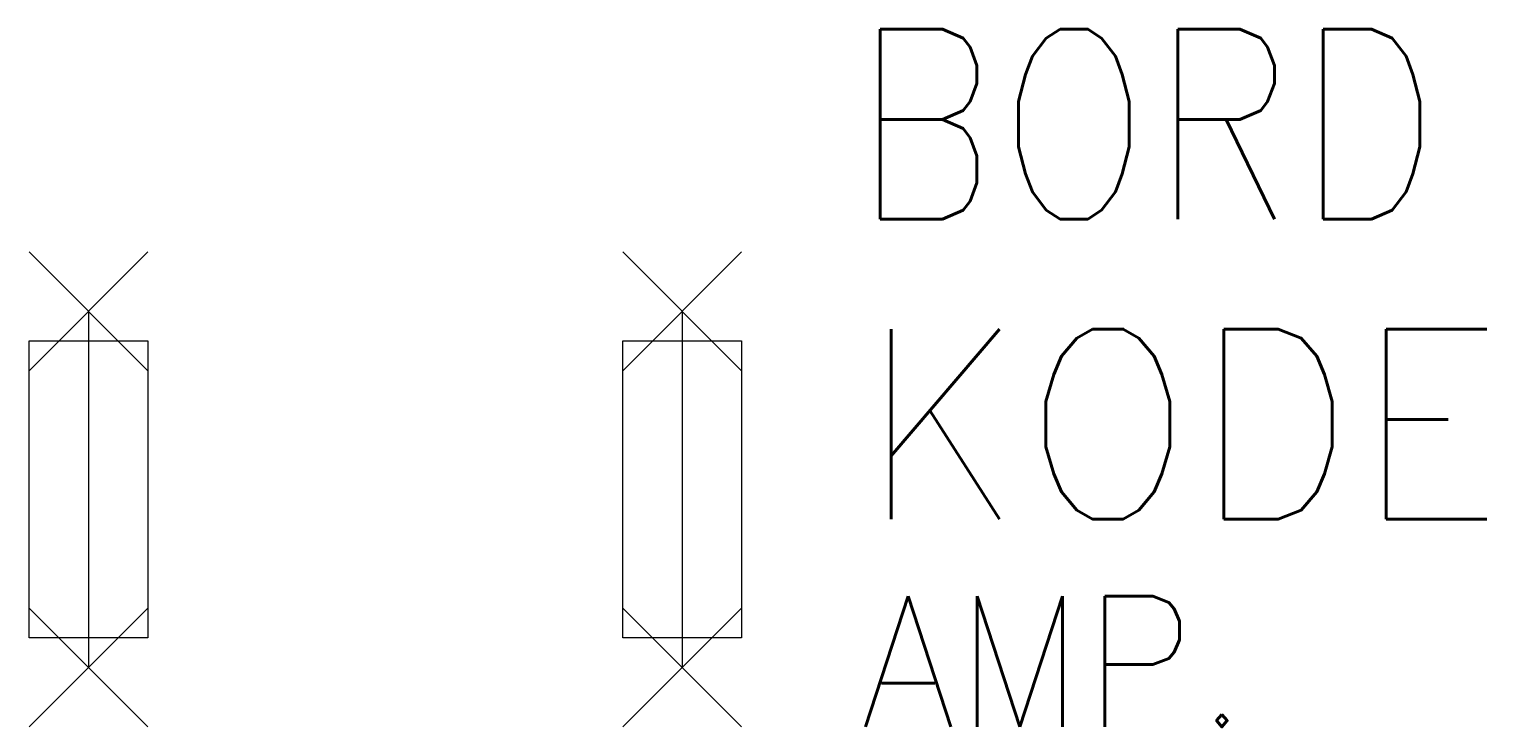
# Model space of a CAD drawing. Extents: x 24 to 48.6, y 65 to 76.8.
import ezdxf

# ---------------------------------------------------------------- set-up
doc = ezdxf.new("R2010")
doc.units = 0
doc.header["$LTSCALE"] = 6
doc.header["$PDMODE"] = 3
doc.linetypes.add('DASHED', pattern=[0])
for name, color, linetype in [('1', 7, 'CONTINUOUS'), ('11', 3, 'DASHED'), ('12', 2, 'DASHED'), ('C', 7, 'CONTINUOUS')]:
    doc.layers.add(name, color=color, linetype=linetype)
doc.styles.get("Standard").update_dxf_attribs({"font": 'simplex', "width": 0.85})

msp = doc.modelspace()

# ---------------------------------------------------------------- linework, layer by layer
at = {"layer": '1', "color": 0}
for p, q in [((25, 72), (25, 66)), ((35, 72), (35, 66)), ((24, 66.5), (24, 71.5)), ((24, 71.5), (26, 71.5)), ((26, 71.5), (26, 66.5)), ((34, 66.5), (34, 71.5)), ((34, 71.5), (36, 71.5)), ((36, 71.5), (36, 66.5)), ((26, 66.5), (24, 66.5)), ((36, 66.5), (34, 66.5))]:
    msp.add_line(p, q, dxfattribs=at)
at = {"layer": 'C', "color": 0}
for p in [(25, 72), (35, 72), (25, 66), (35, 66)]:
    msp.add_point(p, dxfattribs=at)

# ---------------------------------------------------------------- texts
at = {"layer": '1', "color": 0, "width": 0.95}
msp.add_attdef('AMP.', (38, 65), '', height=2.2, dxfattribs=at)
at = {"layer": '11', "color": 0, "width": 0.85}
msp.add_attdef('BORD', (37.867, 73.553), '', height=3.2, dxfattribs=at)
at = {"layer": '12', "color": 0, "width": 0.95}
msp.add_attdef('KODE', (38, 68.5), '-F', height=3.2, dxfattribs=at)

doc.saveas('drawing.dxf')
